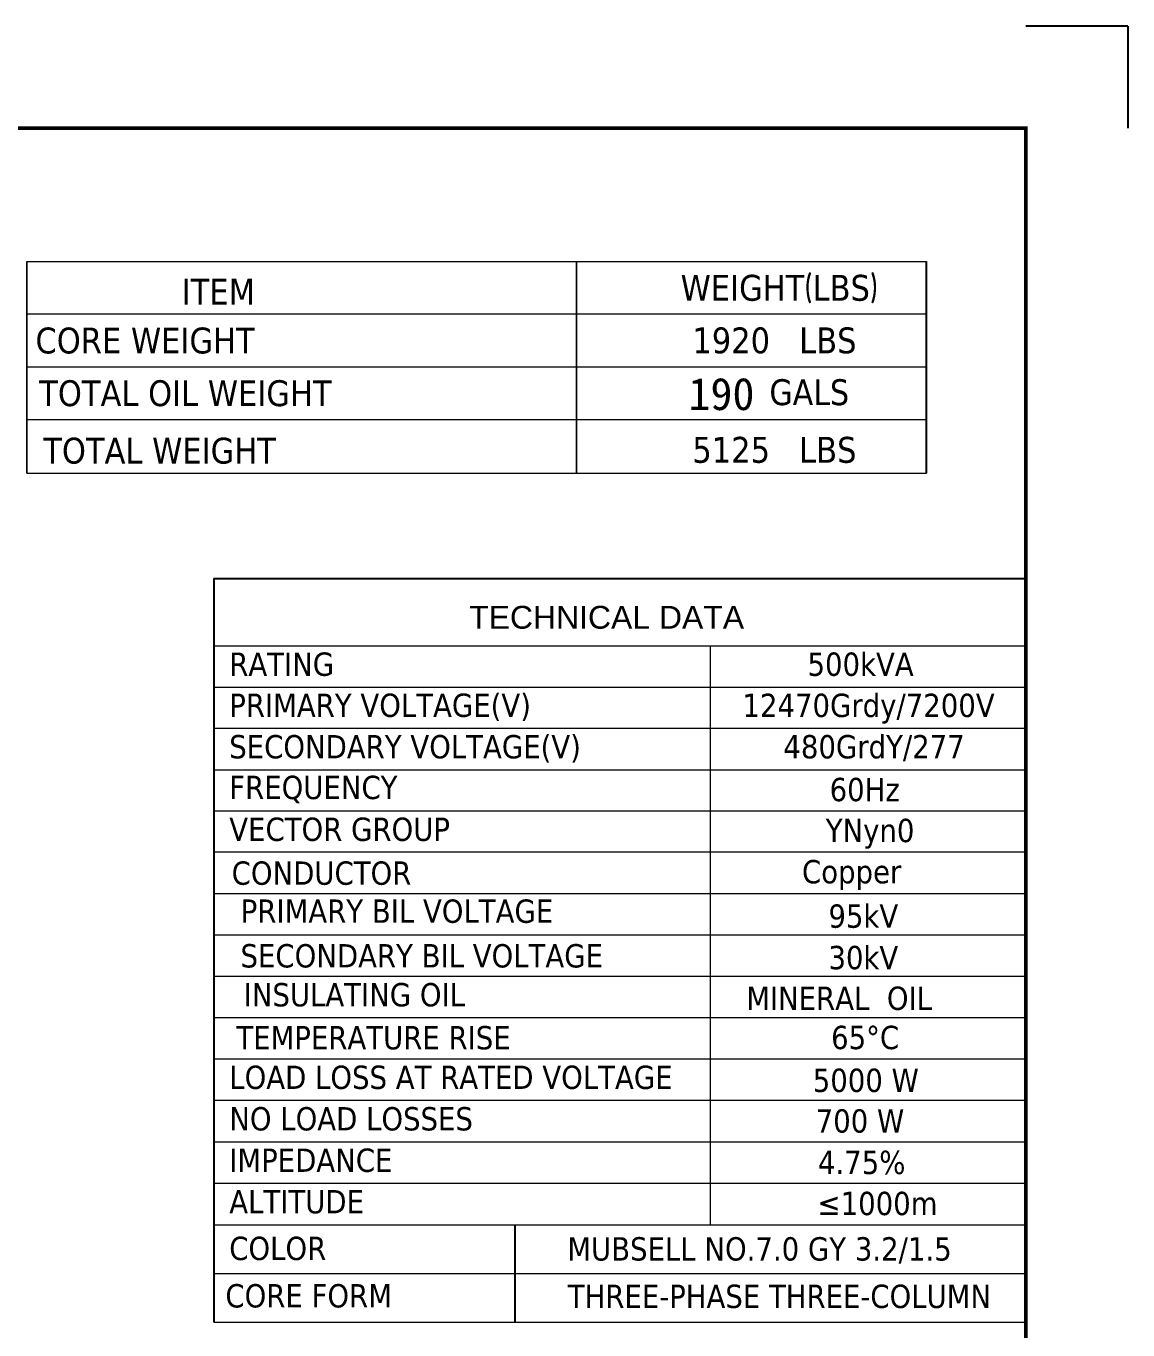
# Model space of a CAD drawing. Header units: millimetres. Extents: x 261789 to 272313, y -191856 to -185409.
# Drawn here: x 268563 to 270906, y -188182 to -185409 of the extents above; entities that cross this region are included whole.
import ezdxf
from ezdxf.enums import TextEntityAlignment as Align

# ---------------------------------------------------------------- set-up
doc = ezdxf.new("R2010")
doc.units = ezdxf.units.MM
doc.header["$LTSCALE"] = 13
doc.layers.add('1', color=4, linetype='Continuous')
doc.layers.add('6文字层', color=3, linetype='Continuous')
doc.layers.add('paper', color=254, linetype='Continuous', plot=False)
doc.layers.add('标注、文本', color=3, linetype='Continuous', lineweight=25)
doc.layers.add('铁心', color=3, linetype='Continuous', lineweight=0)
doc.styles.add('PDF Arial', font='arial.ttf')
doc.styles.add('Tahoma$001', font='tahoma.ttf', dxfattribs={"height": 2.159784})
doc.styles.add('Tahoma_txtstyle_30.51_0_0', font='tahoma.ttf')

msp = doc.modelspace()

# ---------------------------------------------------------------- linework, layer by layer
at = {"layer": '1', "const_width": 7.598}
msp.add_lwpolyline([(262353.477, -191617.168), (270689.118, -191617.168), (270689.118, -185625.926), (262353.477, -185625.926), (262353.477, -191617.168)], dxfattribs=at)
at = {"layer": '6文字层'}
for points in [[(268962.608, -186583.744), (270689.118, -186583.744)], [(268962.608, -186583.744), (268962.608, -188165.4)], [(270689.118, -186583.744), (270689.118, -187782.002)]]:
    msp.add_lwpolyline(points, dxfattribs=at)
at = {"layer": 'paper'}
for q in [(270689.118, -185408.852), (270906.192, -185625.926)]:
    msp.add_line((270906.192, -185408.852), q, dxfattribs=at)
at = {"layer": '标注、文本'}
for p, q in [((270477.677, -186359.666), (270477.677, -185909.467)), ((269603.519, -188165.399), (269603.519, -187958.412))]:
    msp.add_line(p, q, dxfattribs=at)
at = {"layer": '铁心'}
for p, q in [((268564.646, -185909.467), (268564.646, -186096.584)), ((268564.646, -186096.584), (268564.646, -185909.467)), ((268564.646, -185909.467), (270477.677, -185909.467)), ((269733.566, -185909.467), (269733.566, -186059.161)), ((269733.566, -186059.161), (269733.566, -185909.467)), ((268564.646, -186021.202), (270477.677, -186021.202)), ((269733.566, -186232.047), (269733.566, -186059.161)), ((269733.566, -186059.161), (269733.566, -186232.047)), ((268564.646, -186359.666), (268564.646, -186096.584)), ((268564.646, -186096.584), (268564.646, -186359.666)), ((268564.646, -186133.403), (270477.677, -186133.403)), ((268564.646, -186245.603), (270477.677, -186245.603)), ((269733.566, -186359.666), (269733.566, -186232.047)), ((269733.566, -186232.047), (269733.566, -186359.666)), ((268564.646, -186359.666), (270477.677, -186359.666))]:
    msp.add_line(p, q, dxfattribs=at)
for points in [[(268962.608, -186726.869), (270689.118, -186726.869)], [(270017.558, -186726.869), (270017.558, -187958.412)], [(268962.608, -186815.075), (270689.118, -186815.075)], [(268962.608, -186902.447), (270689.118, -186902.447)], [(268962.608, -186990.652), (270689.118, -186990.652)], [(268962.608, -187078.025), (270689.118, -187078.025)], [(268962.608, -187165.398), (270689.118, -187165.398)], [(268962.608, -187253.603), (270689.118, -187253.603)], [(268962.608, -187341.808), (270689.118, -187341.808)], [(268962.608, -187430.013), (270689.118, -187430.013)], [(268962.608, -187517.386), (270689.118, -187517.386)], [(268962.608, -187605.591), (270689.118, -187605.591)], [(268962.608, -187605.591), (270689.118, -187605.591)], [(268962.608, -187693.796), (270689.118, -187693.796)], [(268962.608, -187782.002), (270689.118, -187782.002)], [(268962.608, -187870.207), (270689.118, -187870.207)], [(268962.608, -187958.412), (270689.118, -187958.412)], [(268962.608, -187958.412), (270689.118, -187958.412)], [(268962.608, -187958.412), (270689.118, -187958.412)], [(270689.118, -187958.412), (270689.118, -188164.423)], [(268962.608, -188061.906), (270689.118, -188061.906)], [(268962.608, -188061.906), (270092.688, -188061.906)], [(268962.608, -188061.906), (270092.688, -188061.906)], [(268962.608, -188165.399), (270689.118, -188165.399)], [(268962.608, -188165.399), (270092.688, -188165.399)], [(268962.608, -188165.4), (270092.688, -188165.4)]]:
    msp.add_lwpolyline(points, dxfattribs=at)

# ---------------------------------------------------------------- texts
for s, height, style, p in [('ITEM', 55.015, 'Tahoma_txtstyle_30.51_0_0', (268894.239, -186001.381)), ('CORE WEIGHT', 55.01498, 'Tahoma_txtstyle_30.51_0_0', (268583.137, -186105.174)), ('1920   LBS', 55.015, 'Tahoma_txtstyle_30.51_0_0', (269980.079, -186104.88)), ('TOTAL OIL WEIGHT', 55.01498, 'Tahoma_txtstyle_30.51_0_0', (268591.194, -186217.206)), ('TOTAL WEIGHT', 55.01498, 'Tahoma_txtstyle_30.51_0_0', (268599.768, -186339.418)), ('5125   LBS', 55.015, 'Tahoma_txtstyle_30.51_0_0', (269980.011, -186337.677)), ('TECHNICAL DATA', 48.60227, 'PDF Arial', (269505.386, -186690.711)), ('RATING', 49.6299, 'Tahoma$001', (268995.265, -186790.943)), ('500kVA', 49.6299, 'Tahoma$001', (270224.884, -186790.943)), ('PRIMARY VOLTAGE(V)', 49.62988, 'Tahoma$001', (268995.265, -186878.316)), ('12470Grdy/7200V', 49.62988, 'Tahoma$001', (270086.536, -186878.518)), ('SECONDARY VOLTAGE(V)', 49.62988, 'Tahoma$001', (268995.265, -186966.521)), ('480GrdY/277', 49.62988, 'Tahoma$001', (270173.593, -186966.521)), ('FREQUENCY', 49.6299, 'Tahoma$001', (268995.265, -187053.062)), ('60Hz', 49.6299, 'Tahoma$001', (270271.834, -187057.544)), ('VECTOR GROUP', 49.62988, 'Tahoma$001', (268995.265, -187142.099)), ('YNyn0', 49.6299, 'Tahoma$001', (270263.646, -187144.673)), ('CONDUCTOR', 49.6299, 'Tahoma$001', (269000.374, -187235.316)), ('Copper', 49.6299, 'Tahoma$001', (270213.169, -187232.316)), ('95kV', 49.6299, 'Tahoma$001', (270269.365, -187326.765)), ('30kV', 49.6299, 'Tahoma$001', (270269.365, -187414.97)), ('MINERAL  OIL ', 49.62988, 'Tahoma$001', (270094.468, -187501.511)), ('LOAD LOSS AT RATED VOLTAGE', 49.62988, 'Tahoma$001', (268995.265, -187669.665)), ('5000 W', 49.6299, 'Tahoma$001', (270236.038, -187676.037)), ('NO LOAD LOSSES', 49.62988, 'Tahoma$001', (268995.265, -187757.87)), ('700 W', 49.6299, 'Tahoma$001', (270242.288, -187762.466)), ('IMPEDANCE', 49.6299, 'Tahoma$001', (268995.265, -187846.075)), ('4.75%%%', 49.6299, 'Tahoma$001', (270247.067, -187850.674)), ('ALTITUDE', 49.6299, 'Tahoma$001', (268995.265, -187934.28)), ('≤1000m', 49.6299, 'Tahoma$001', (270246.288, -187937.989)), ('COLOR', 49.6299, 'Tahoma$001', (268995.191, -188033.591)), ('MUBSELL NO.7.0 GY 3.2/1.5', 49.62988, 'Tahoma$001', (269714.048, -188034.615)), ('CORE FORM', 49.6299, 'Tahoma$001', (268987.042, -188134.402)), ('THREE-PHASE THREE-COLUMN', 49.62988, 'Tahoma$001', (269715.149, -188135.528))]:
    msp.add_text(s, height=height, dxfattribs=dict(at, style=style)).set_placement(p)
at = {"layer": '铁心', "style": 'Tahoma$001'}
for s, p in [('PRIMARY BIL VOLTAGE', (269351.864, -187291.49)), ('SECONDARY BIL VOLTAGE', (269404.597, -187386.451)), ('INSULATING OIL', (269261.272, -187469.252)), ('TEMPERATURE RISE ', (269311.25, -187560.63))]:
    msp.add_text(s, height=49.62988, dxfattribs=at).set_placement(p, align=Align.MIDDLE)
msp.add_text('65%%DC', height=49.6299, dxfattribs=at).set_placement((270275.036, -187560.093), align=Align.MIDDLE_LEFT)
at = {"layer": '铁心', "insert": (269955.078, -185938.025), "char_height": 55.01498, "width": 651.42255, "attachment_point": 1, "style": 'Tahoma_txtstyle_30.51_0_0'}
msp.add_mtext('WEIGHT{\\Fgbenor,gbcbig|c134;(}LBS{\\Fgbenor,gbcbig|c134;)}', dxfattribs=at)
at = {"layer": '铁心', "attachment_point": 7, "style": 'Tahoma_txtstyle_30.51_0_0'}
for s, insert, char_height in [('{\\fSimSun|b0|i0|c134|p2;\\H0.8333x;190}', (269971.695, -186226.716), 82.52247), ('{\\W0.9851;GALS}', (270143.799, -186216.149), 55.01498)]:
    msp.add_mtext(s, dxfattribs=dict(at, insert=insert, char_height=char_height))

doc.saveas('drawing.dxf')
